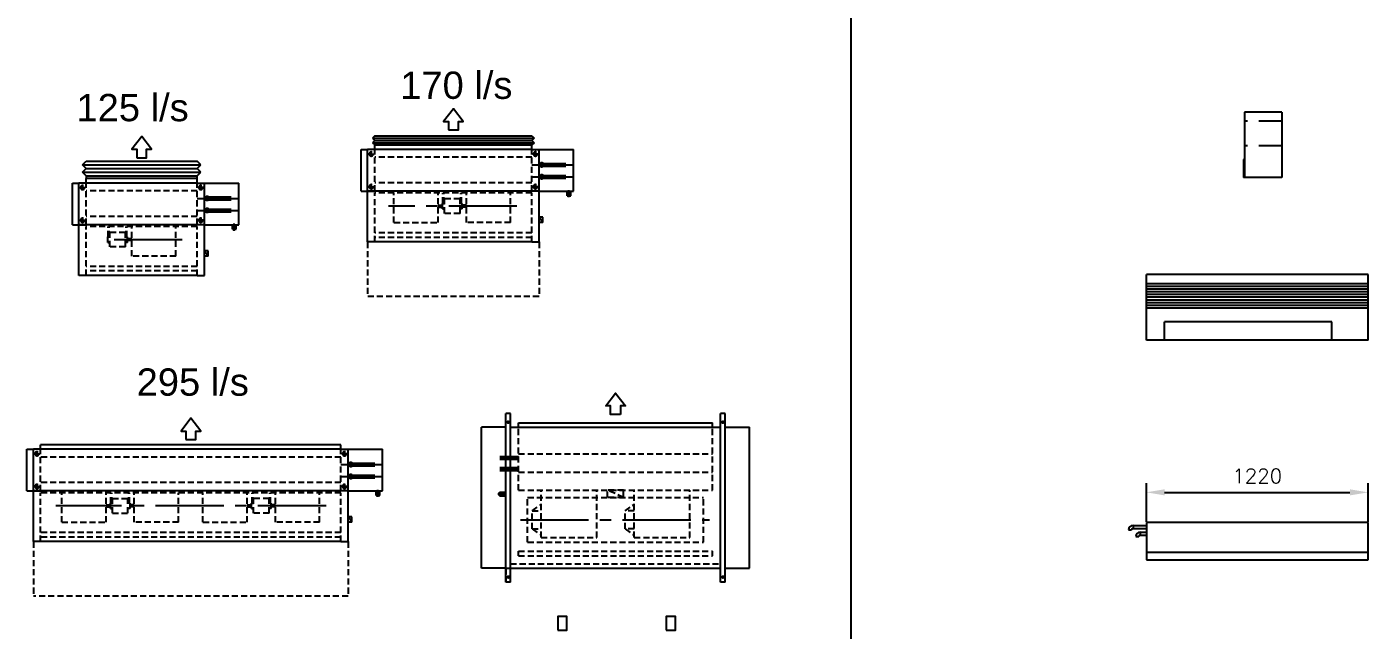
# Model space of a CAD drawing. Extents: x 462150 to 593348, y 35809 to 85242.
# Drawn here: x 516568 to 523945, y 49198 to 52514 of the extents above; entities that cross this region are included whole.
import ezdxf

# ---------------------------------------------------------------- set-up
doc = ezdxf.new("R2010")
doc.units = 0
doc.header["$LTSCALE"] = 500
doc.header["$MEASUREMENT"] = 0
for name, pattern in [('CENTER2', [1.125, 0.75, -0.125, 0.125, -0.125]), ('DASHED2', [0.375, 0.25, -0.125]), ('DSH1', [0.101, 0.067, -0.034]), ('HIDDEN', [0.375, 0.25, -0.125])]:
    doc.linetypes.add(name, pattern=pattern)
for name, color, linetype in [('AC-CENTER', 9, 'CENTER2'), ('AC-CHWR', 30, 'DASHED2'), ('AC-CHWS', 93, 'DASHED2'), ('AC-DIM', 7, 'Continuous'), ('AC-DRAIN', 185, 'Continuous'), ('AC-FCU', 3, 'Continuous'), ('AC-REFRIGERANT', 1, 'Continuous'), ('AC-TEXT', 7, 'Continuous'), ('AC-VAV', 1, 'Continuous'), ('M-AC-SUPPORT', 1, 'Continuous'), ('M_CONDENSER', 2, 'Continuous'), ('MH-FLX', 2, 'Continuous')]:
    doc.layers.add(name, color=color, linetype=linetype)
doc.styles.add('ROMAND', font='sanss___.ttf', dxfattribs={"height": 0.3})
doc.styles.add('SIMPLEX', font='SIMPLEX.SHX')
doc.dimstyles.new('SHERIF-K', dxfattribs={"dimtxt": 80, "dimasz": 100, "dimexe": 50, "dimexo": 50, "dimgap": 50, "dimtad": 1, "dimdec": 0, "dimrnd": 5, "dimdsep": 46, "dimtxsty": 'SIMPLEX', "dimcen": -1, "dimdle": 100, "dimclrd": 161, "dimclre": 161, "dimclrt": 7, "dimadec": 0, "dimazin": 0, "dimtfac": 1, "dimtdec": 0, "dimtix": 1, "dimtmove": 0, "dimatfit": 0, "dimfxl": 1, "dimtolj": 1, "dimtzin": 0, "dimlwd": -1, "dimarcsym": 0})

# ---------------------------------------------------------------- blocks, each defined once
blk = doc.blocks.new('IDU-11')
at = {"color": 2}
blk.add_lwpolyline([(-486.5, 0, 0, 110.6, 0), (-265.3, 0, 0, 0, 0), (-52.4, 0, 0, 0, 0)], format="xyseb", dxfattribs=at)
at = {"layer": 'M_CONDENSER'}
for p, q in [((0, 590), (0, -630)), ((205, 590), (0, 590)), ((43.3, 590), (43.3, -630)), ((205, -630), (205, 590)), ((0, -630), (205, -630))]:
    blk.add_line(p, q, dxfattribs=at)
blk = doc.blocks.new('*D600')
at = {"layer": 'AC-DIM', "color": 161, "lineweight": -2, "ltscale": 0.02, "transparency": 16777216}
for p, q in [((522725.1, 49792.9), (522725.1, 50005.2)), ((523945.1, 49792.9), (523945.1, 50005.2))]:
    blk.add_line(p, q, dxfattribs=at)
at = {"layer": 'AC-DIM', "color": 161, "ltscale": 0.02, "transparency": 16777216}
blk.add_line((522825.1, 49955.2), (523845.1, 49955.2), dxfattribs=at)
for points in [[(522825.1, 49971.9), (522825.1, 49938.6), (522725.1, 49955.2)], [(523845.1, 49971.9), (523845.1, 49938.6), (523945.1, 49955.2)]]:
    blk.add_solid(points, dxfattribs=at)
at = {"layer": 'Defpoints', "color": 0, "ltscale": 0.02, "transparency": 16777216}
for p in [(523945.1, 49955.2), (522725.1, 49742.9), (523945.1, 49742.9)]:
    blk.add_point(p, dxfattribs=at)
at = {"layer": 'AC-DIM', "color": 7, "ltscale": 0.02, "transparency": 16777216, "insert": (523335.1, 50045.2), "char_height": 80, "attachment_point": 5, "style": 'SIMPLEX'}
blk.add_mtext('\\A1;1220', dxfattribs=at)
blk = doc.blocks.new('SU-IN-MCW526KB_SEC')
at = {"color": 2}
blk.add_lwpolyline([(0, -731.9, 0, 79, 0), (0, -573.9, 0, 0, 0), (0, -421.8, 0, 0, 0)], format="xyseb", dxfattribs=at)
at = {"layer": 'M_CONDENSER'}
for p, q in [((610, 0), (-610, 0)), ((610, -360), (610, 0)), ((-610, -360), (-610, 0)), ((610, -50), (-610, -50)), ((610, -185), (-610, -185)), ((410, -260), (-510, -260)), ((-510, -360), (-510, -260)), ((410, -360), (410, -260)), ((610, -360), (-610, -360))]:
    blk.add_line(p, q, dxfattribs=at)
at = {"layer": 'M_CONDENSER', "color": 9}
for p, q in [((610, -65), (-610, -65)), ((610, -80), (-610, -80)), ((610, -95), (-610, -95)), ((610, -110), (-610, -110)), ((610, -125), (-610, -125)), ((610, -140), (-610, -140)), ((610, -155), (-610, -155)), ((610, -170), (-610, -170))]:
    blk.add_line(p, q, dxfattribs=at)
blk = doc.blocks.new('INDOOR UNIT SEC')
blk.add_blockref('SU-IN-MCW526KB_SEC', (0, 0))
blk = doc.blocks.new('FCU-01_DCL-03-40-WG')
at = {"layer": 'AC-CENTER'}
for p, q in [((223.5, 336.3), (-205.4, 336.3)), ((509, 287.3), (509, 247.7)), ((305, 175), (534, 175)), ((359.8, 189.7), (359.8, 158.8)), ((305, 109), (534, 109)), ((359.8, 123.7), (359.8, 92.8))]:
    blk.add_line(p, q, dxfattribs=at)
at = {"layer": 'AC-CHWR'}
for p, q in [((367.5, 182.5), (534, 182.5)), ((367.5, 167.5), (534, 167.5))]:
    blk.add_line(p, q, dxfattribs=at)
blk.add_circle((359.8, 175), 10.8, dxfattribs=at)
at = {"layer": 'AC-CHWS'}
for p, q in [((367.5, 116.5), (534, 116.5)), ((367.5, 101.5), (534, 101.5))]:
    blk.add_line(p, q, dxfattribs=at)
blk.add_circle((359.8, 109), 10.8, dxfattribs=at)
at = {"layer": 'AC-DRAIN'}
for p, q in [((499, 279), (499, 254)), ((499, 279), (519, 279)), ((519, 279), (519, 254))]:
    blk.add_line(p, q, dxfattribs=at)
at = {"layer": 'AC-FCU'}
for p, q in [((-345, 533), (-345, 25)), ((-305, 533), (-345, 533)), ((305, 533), (-305, 533)), ((305, 533), (345, 533)), ((345, 533), (345, 25)), ((-381, 254), (-381, 25)), ((-381, 254), (-305, 254)), ((345, 254), (-345, 254)), ((345, 254), (534, 254)), ((534, 254), (534, 25)), ((-381, 25), (-345, 25)), ((-305, 25), (-345, 25)), ((305, 25), (-305, 25)), ((-305, 25), (-305, 0)), ((305, 0), (-305, 0)), ((-305, -14.5), (-305, 0)), ((305, 25), (345, 25)), ((305, 25), (305, 0)), ((345, 25), (534, 25)), ((-305, -14.5), (305, -14.3)), ((305, 0), (305, -14.3))]:
    blk.add_line(p, q, dxfattribs=at)
at = {"layer": 'AC-FCU', "color": 2, "linetype": 'DSH1'}
for p, q in [((-305, 533), (-305, 264)), ((305, 533), (305, 264)), ((305, 508), (-305, 508)), ((305, 483), (-305, 483)), ((-175.4, 376.2), (-175.4, 296.4)), ((-89.6, 376.2), (-175.4, 376.2)), ((-89.6, 376.2), (-89.6, 296.4)), ((188.2, 426.8), (-54.9, 426.8)), ((-54.9, 426.8), (-54.9, 264)), ((188.2, 426.8), (188.2, 264)), ((365, 426.8), (345, 426.8)), ((365, 426.8), (345, 396.8)), ((365, 396.8), (345, 396.8)), ((365, 426.8), (365, 396.8)), ((-186.6, 351.3), (-186.6, 321.3)), ((-186.6, 351.3), (-175.4, 351.3)), ((-186.6, 321.3), (-175.4, 321.3)), ((-183.5, 321.3), (-183.5, 264)), ((-179.4, 321.3), (-179.4, 264)), ((-89.6, 296.4), (-175.4, 296.4)), ((-78.5, 351.3), (-89.6, 351.3)), ((-78.5, 321.3), (-89.6, 321.3)), ((-85.7, 321.3), (-85.7, 264)), ((-81.5, 321.3), (-81.5, 264)), ((-78.5, 351.3), (-78.5, 321.3)), ((-54.9, 341.3), (-78.5, 341.3)), ((-54.9, 331.3), (-78.5, 331.3)), ((-342.2, 229.5), (-309.4, 229.5)), ((-325, 214.4), (-325, 245.4)), ((305, 264), (-305, 264)), ((-305, 254), (-305, 25)), ((305, 254), (305, 25)), ((342.2, 229.5), (309.4, 229.5)), ((325, 214.4), (325, 245.4)), ((305, 208), (-305, 208)), ((-342.2, 49.8), (-309.4, 49.8)), ((-325, 34.7), (-325, 65.7)), ((305, 68), (-305, 68)), ((342.2, 49.8), (309.4, 49.8)), ((325, 34.7), (325, 65.7))]:
    blk.add_line(p, q, dxfattribs=at)
at = {"layer": 'AC-FCU'}
blk.add_lwpolyline([(-27, -114.4), (27, -114.4), (27, -161), (54, -161), (0, -231.4), (-54, -161), (-27, -161)], close=True, dxfattribs=at)
at = {"layer": 'AC-FCU', "color": 2, "linetype": 'DSH1'}
for centre in [(-325, 229.5), (325, 229.5), (-325, 49.8), (325, 49.8)]:
    blk.add_circle(centre, 11.3, dxfattribs=at)
at = {"layer": 'MH-FLX'}
for p, q in [((-305, -14.5), (-325.3, -34.3)), ((-325.3, -34.3), (325.3, -34.2)), ((-325.3, -34.3), (-305, -54.5)), ((-305, -54.5), (-325.3, -74.6)), ((-305, -14.5), (305, -14.3)), ((-305, -54.5), (305, -54.3)), ((305, -14.3), (325.3, -34.2)), ((325.3, -34.2), (305, -54.3)), ((305, -54.3), (325.3, -74.5)), ((-325.3, -74.6), (325.3, -74.5)), ((-325.3, -74.6), (-305, -94.8)), ((-305, -94.8), (305, -94.7)), ((325.3, -74.5), (305, -94.7))]:
    blk.add_line(p, q, dxfattribs=at)
blk = doc.blocks.new('FCU-02_DCL-06-40-WG')
at = {"layer": 'AC-CENTER'}
for p, q in [((350, 336.3), (-357, 336.3)), ((635.5, 287.3), (635.5, 247.7)), ((431.5, 175), (660.5, 175)), ((486.3, 189.7), (486.3, 158.8)), ((431.5, 109), (660.5, 109)), ((486.3, 123.7), (486.3, 92.8))]:
    blk.add_line(p, q, dxfattribs=at)
at = {"layer": 'AC-CHWR'}
for p, q in [((494, 182.5), (660.5, 182.5)), ((494, 167.5), (660.5, 167.5))]:
    blk.add_line(p, q, dxfattribs=at)
blk.add_circle((486.3, 175), 10.8, dxfattribs=at)
at = {"layer": 'AC-CHWS'}
for p, q in [((494, 116.5), (660.5, 116.5)), ((494, 101.5), (660.5, 101.5))]:
    blk.add_line(p, q, dxfattribs=at)
blk.add_circle((486.3, 109), 10.8, dxfattribs=at)
at = {"layer": 'AC-DRAIN'}
for p, q in [((625.5, 279), (625.5, 254)), ((625.5, 279), (645.5, 279)), ((645.5, 279), (645.5, 254))]:
    blk.add_line(p, q, dxfattribs=at)
at = {"layer": 'AC-FCU', "color": 9, "linetype": 'DSH1'}
for p, q in [((471.5, 833), (-471.5, 833)), ((-471.5, 533), (-471.5, 833)), ((471.5, 533), (471.5, 833))]:
    blk.add_line(p, q, dxfattribs=at)
at = {"layer": 'AC-FCU'}
for p, q in [((-471.5, 533), (-471.5, 25)), ((-431.5, 533), (-471.5, 533)), ((431.5, 533), (-431.5, 533)), ((431.5, 533), (471.5, 533)), ((471.5, 533), (471.5, 25)), ((-507.5, 254), (-507.5, 25)), ((-507.5, 254), (-431.5, 254)), ((471.5, 254), (-471.5, 254)), ((471.5, 254), (660.5, 254)), ((660.5, 254), (660.5, 25)), ((-507.5, 25), (-471.5, 25)), ((-431.5, 25), (-471.5, 25)), ((431.5, 25), (-431.5, 25)), ((-431.5, 25), (-431.5, 0)), ((431.5, 0), (-431.5, 0)), ((431.5, 25), (471.5, 25)), ((431.5, 25), (431.5, 0)), ((471.5, 25), (660.5, 25))]:
    blk.add_line(p, q, dxfattribs=at)
at = {"layer": 'AC-FCU', "color": 2, "linetype": 'DSH1'}
for p, q in [((-431.5, 533), (-431.5, 264)), ((431.5, 533), (431.5, 264)), ((431.5, 508), (-431.5, 508)), ((431.5, 483), (-431.5, 483)), ((-326.8, 426.8), (-326.8, 264)), ((-326.8, 426.8), (-83.7, 426.8)), ((-83.7, 426.8), (-83.7, 264)), ((-48.9, 376.2), (-48.9, 296.4)), ((36.9, 376.2), (-48.9, 376.2)), ((36.9, 376.2), (36.9, 296.4)), ((314.7, 426.8), (71.6, 426.8)), ((71.6, 426.8), (71.6, 264)), ((314.7, 426.8), (314.7, 264)), ((491.5, 426.8), (471.5, 426.8)), ((491.5, 426.8), (471.5, 396.8)), ((491.5, 396.8), (471.5, 396.8)), ((491.5, 426.8), (491.5, 396.8)), ((-83.7, 341.3), (-60.1, 341.3)), ((-83.7, 331.3), (-60.1, 331.3)), ((-60.1, 351.3), (-60.1, 321.3)), ((-60.1, 351.3), (-48.9, 351.3)), ((-60.1, 321.3), (-48.9, 321.3)), ((-57, 321.3), (-57, 264)), ((-52.9, 321.3), (-52.9, 264)), ((36.9, 296.4), (-48.9, 296.4)), ((48, 351.3), (36.9, 351.3)), ((48, 321.3), (36.9, 321.3)), ((40.8, 321.3), (40.8, 264)), ((45, 321.3), (45, 264)), ((48, 351.3), (48, 321.3)), ((71.6, 341.3), (48, 341.3)), ((71.6, 331.3), (48, 331.3)), ((-468.7, 229.5), (-435.9, 229.5)), ((-451.5, 214.4), (-451.5, 245.4)), ((431.5, 264), (-431.5, 264)), ((-431.5, 254), (-431.5, 25)), ((431.5, 254), (431.5, 25)), ((468.7, 229.5), (435.9, 229.5)), ((451.5, 214.4), (451.5, 245.4)), ((431.5, 208), (-431.5, 208)), ((-468.7, 49.8), (-435.9, 49.8)), ((-451.5, 34.7), (-451.5, 65.7)), ((431.5, 68), (-431.5, 68)), ((468.7, 49.8), (435.9, 49.8)), ((451.5, 34.7), (451.5, 65.7))]:
    blk.add_line(p, q, dxfattribs=at)
at = {"layer": 'AC-FCU'}
blk.add_lwpolyline([(-26.3, -82.4), (27.7, -82.4), (27.7, -129), (54.7, -129), (0.7, -199.4), (-53.3, -129), (-26.3, -129)], close=True, dxfattribs=at)
at = {"layer": 'AC-FCU', "color": 2, "linetype": 'DSH1'}
for centre in [(-451.5, 229.5), (451.5, 229.5), (-451.5, 49.8), (451.5, 49.8)]:
    blk.add_circle(centre, 11.3, dxfattribs=at)
at = {"layer": 'MH-FLX'}
for p, q in [((-444.1, -12.5), (-431.5, 0)), ((-431.5, 0), (431.5, 0)), ((-444.1, -12.5), (444.1, -12.5)), ((-431.5, -25), (-444.1, -12.5)), ((-444.1, -37.5), (-431.5, -25)), ((-444.1, -37.5), (444.1, -37.5)), ((-431.5, -50), (-444.1, -37.5)), ((-431.5, -25), (431.5, -25)), ((-431.5, -50), (431.5, -50)), ((444.1, -12.5), (431.5, 0)), ((431.5, -25), (444.1, -12.5)), ((444.1, -37.5), (431.5, -25)), ((431.5, -50), (444.1, -37.5))]:
    blk.add_line(p, q, dxfattribs=at)
blk = doc.blocks.new('FCU-05_DCL-10-40-WG')
at = {"layer": 'AC-CENTER'}
for p, q in [((744, 336.3), (-742.4, 336.3)), ((1029.5, 287.3), (1029.5, 247.7)), ((825.5, 175), (1054.5, 175)), ((880.3, 189.7), (880.3, 158.8)), ((825.5, 109), (1054.5, 109)), ((880.3, 123.7), (880.3, 92.8))]:
    blk.add_line(p, q, dxfattribs=at)
at = {"layer": 'AC-CHWR'}
for p, q in [((888, 182.5), (1054.5, 182.5)), ((888, 167.5), (1054.5, 167.5))]:
    blk.add_line(p, q, dxfattribs=at)
blk.add_circle((880.3, 175), 10.8, dxfattribs=at)
at = {"layer": 'AC-CHWS'}
for p, q in [((888, 116.5), (1054.5, 116.5)), ((888, 101.5), (1054.5, 101.5))]:
    blk.add_line(p, q, dxfattribs=at)
blk.add_circle((880.3, 109), 10.8, dxfattribs=at)
at = {"layer": 'AC-DRAIN'}
for p, q in [((1019.5, 279), (1019.5, 254)), ((1019.5, 279), (1039.5, 279)), ((1039.5, 279), (1039.5, 254))]:
    blk.add_line(p, q, dxfattribs=at)
at = {"layer": 'AC-FCU', "color": 9, "linetype": 'DSH1'}
for p, q in [((865.5, 833), (-865.5, 833)), ((-865.5, 533), (-865.5, 833)), ((865.5, 533), (865.5, 833))]:
    blk.add_line(p, q, dxfattribs=at)
at = {"layer": 'AC-FCU'}
for p, q in [((-865.5, 533), (-865.5, 25)), ((-825.5, 533), (-865.5, 533)), ((825.5, 533), (-825.5, 533)), ((825.5, 533), (865.5, 533)), ((865.5, 533), (865.5, 25)), ((-901.5, 254), (-901.5, 25)), ((-901.5, 254), (-825.5, 254)), ((865.5, 254), (-865.5, 254)), ((865.5, 254), (1054.5, 254)), ((1054.5, 254), (1054.5, 25)), ((-901.5, 25), (-865.5, 25)), ((-825.5, 25), (-865.5, 25)), ((825.5, 25), (-825.5, 25)), ((-825.5, 25), (-825.5, 0)), ((825.5, 0), (-825.5, 0)), ((825.5, 25), (865.5, 25)), ((825.5, 25), (825.5, 0)), ((865.5, 25), (1054.5, 25))]:
    blk.add_line(p, q, dxfattribs=at)
at = {"layer": 'AC-FCU', "color": 2, "linetype": 'DSH1'}
for p, q in [((-825.5, 533), (-825.5, 264)), ((825.5, 533), (825.5, 264)), ((825.5, 508), (-825.5, 508)), ((825.5, 483), (-825.5, 483)), ((-708.7, 426.8), (-708.7, 264)), ((-708.7, 426.8), (-465.6, 426.8)), ((-465.6, 426.8), (-465.6, 264)), ((-430.9, 376.2), (-430.9, 296.4)), ((-430.9, 376.2), (-345.1, 376.2)), ((-345.1, 376.2), (-345.1, 296.4)), ((-67.2, 426.8), (-310.3, 426.8)), ((-310.3, 426.8), (-310.3, 264)), ((-67.2, 426.8), (-67.2, 264)), ((67.2, 426.8), (67.2, 264)), ((67.2, 426.8), (310.3, 426.8)), ((310.3, 426.8), (310.3, 264)), ((345.1, 376.2), (345.1, 296.4)), ((430.9, 376.2), (345.1, 376.2)), ((430.9, 376.2), (430.9, 296.4)), ((708.7, 426.8), (465.6, 426.8)), ((465.6, 426.8), (465.6, 264)), ((708.7, 426.8), (708.7, 264)), ((885.5, 426.8), (865.5, 426.8)), ((885.5, 426.8), (865.5, 396.8)), ((885.5, 396.8), (865.5, 396.8)), ((885.5, 426.8), (885.5, 396.8)), ((-465.6, 341.3), (-442, 341.3)), ((-465.6, 331.3), (-442, 331.3)), ((-442, 351.3), (-442, 321.3)), ((-442, 351.3), (-430.9, 351.3)), ((-442, 321.3), (-430.9, 321.3)), ((-439, 321.3), (-439, 264)), ((-434.8, 321.3), (-434.8, 264)), ((-430.9, 296.4), (-345.1, 296.4)), ((-333.9, 351.3), (-345.1, 351.3)), ((-333.9, 321.3), (-345.1, 321.3)), ((-341.1, 321.3), (-341.1, 264)), ((-337, 321.3), (-337, 264)), ((-333.9, 351.3), (-333.9, 321.3)), ((-310.3, 341.3), (-333.9, 341.3)), ((-310.3, 331.3), (-333.9, 331.3)), ((310.3, 341.3), (333.9, 341.3)), ((310.3, 331.3), (333.9, 331.3)), ((333.9, 351.3), (333.9, 321.3)), ((333.9, 351.3), (345.1, 351.3)), ((333.9, 321.3), (345.1, 321.3)), ((337, 321.3), (337, 264)), ((341.1, 321.3), (341.1, 264)), ((430.9, 296.4), (345.1, 296.4)), ((442, 351.3), (430.9, 351.3)), ((442, 321.3), (430.9, 321.3)), ((434.8, 321.3), (434.8, 264)), ((439, 321.3), (439, 264)), ((442, 351.3), (442, 321.3)), ((465.6, 341.3), (442, 341.3)), ((465.6, 331.3), (442, 331.3)), ((-862.7, 229.5), (-829.9, 229.5)), ((-845.5, 214.4), (-845.5, 245.4)), ((825.5, 264), (-825.5, 264)), ((-825.5, 254), (-825.5, 25)), ((825.5, 254), (825.5, 25)), ((862.7, 229.5), (829.9, 229.5)), ((845.5, 214.4), (845.5, 245.4)), ((825.5, 208), (-825.5, 208)), ((-862.7, 49.8), (-829.9, 49.8)), ((-845.5, 34.7), (-845.5, 65.7)), ((825.5, 68), (-825.5, 68)), ((862.7, 49.8), (829.9, 49.8)), ((845.5, 34.7), (845.5, 65.7))]:
    blk.add_line(p, q, dxfattribs=at)
at = {"layer": 'AC-FCU'}
blk.add_lwpolyline([(-26.3, -28.2), (27.7, -28.2), (27.7, -74.8), (54.7, -74.8), (0.7, -145.1), (-53.3, -74.8), (-26.3, -74.8)], close=True, dxfattribs=at)
at = {"layer": 'AC-FCU', "color": 2, "linetype": 'DSH1'}
for centre in [(-845.5, 229.5), (845.5, 229.5), (-845.5, 49.8), (845.5, 49.8)]:
    blk.add_circle(centre, 11.3, dxfattribs=at)
blk = doc.blocks.new('SU-IN-MCW526KB_SEC1')
at = {"color": 2}
for points in [[(-545.4, -310, 0, 79, 0), (-387.4, -310, 0, 0, 0), (-235.4, -310, 0, 0, 0)], [(-476.6, -577.6, 0, 79, 0), (-353.7, -478.4, 0, 0, 0), (-235.4, -382.8, 0, 0, 0)]]:
    blk.add_lwpolyline(points, format="xyseb", dxfattribs=at)
at = {"layer": 'M_CONDENSER'}
for p, q in [((0, 0), (-205, 0)), ((-205, 0), (-205, -360)), ((0, 0), (0, -360)), ((-210, -260), (-210, -360)), ((-205, -260), (-210, -260)), ((0, -360), (-210, -360))]:
    blk.add_line(p, q, dxfattribs=at)
at = {"layer": 'M_CONDENSER', "color": 9, "linetype": 'HIDDEN'}
for p, q in [((0, -50), (-205, -50)), ((0, -185), (-205, -185))]:
    blk.add_line(p, q, dxfattribs=at)
blk = doc.blocks.new('FCU-17_DDE-15-60-WF')
at = {"layer": 'AC-CENTER'}
for p, q in [((523.2, 533.6), (-517.7, 533.6)), ((646.8, 390.9), (603, 390.9)), ((533.5, 255.9), (637.1, 255.9)), ((533.5, 194.5), (637.1, 194.5))]:
    blk.add_line(p, q, dxfattribs=at)
at = {"layer": 'AC-CHWR'}
for p, q in [((533.5, 263.4), (637.1, 263.4)), ((533.5, 248.4), (637.1, 248.4))]:
    blk.add_line(p, q, dxfattribs=at)
at = {"layer": 'AC-CHWS'}
for p, q in [((533.5, 202), (637.1, 202)), ((533.5, 187), (637.1, 187))]:
    blk.add_line(p, q, dxfattribs=at)
at = {"layer": 'AC-DRAIN'}
for p, q in [((638.5, 400.9), (603, 400.9)), ((638.5, 380.9), (603, 380.9)), ((638.5, 400.9), (638.5, 380.9))]:
    blk.add_line(p, q, dxfattribs=at)
at = {"layer": 'AC-FCU'}
for p, q in [((-603, 876), (-603, -51)), ((-603, 876), (-578, 876)), ((-578, 876), (-578, -51)), ((578, 876), (578, -51)), ((578, 876), (603, 876)), ((603, 876), (603, -51)), ((-736.5, 800), (-736.5, 25)), ((-603, 800), (-736.5, 800)), ((603, 800), (-578, 800)), ((603, 800), (736.5, 800)), ((736.5, 800), (736.5, 25)), ((-603, 25), (-736.5, 25)), ((578, 25), (-578, 25)), ((-533.5, 25), (-533.5, 0)), ((533.5, 0), (-533.5, 0)), ((533.5, 25), (533.5, 0)), ((603, 25), (736.5, 25)), ((-603, -51), (-578, -51)), ((578, -51), (603, -51))]:
    blk.add_line(p, q, dxfattribs=at)
at = {"layer": 'AC-FCU', "color": 2, "linetype": 'DSH1'}
for p, q in [((-599.1, 848.1), (-582.7, 848.1)), ((-590.5, 840.5), (-590.5, 856)), ((599.1, 848.1), (582.7, 848.1)), ((590.5, 840.5), (590.5, 856)), ((578, 775), (-578, 775)), ((-533.5, 731.4), (-533.5, 706.4)), ((533.5, 731.4), (-533.5, 731.4)), ((533.5, 706.4), (-533.5, 706.4)), ((533.5, 731.4), (533.5, 706.4)), ((-483.5, 656.4), (-483.5, 410.7)), ((483.5, 656.4), (-483.5, 656.4)), ((-408.5, 631.4), (-408.5, 370.7)), ((-102.5, 631.4), (-408.5, 631.4)), ((-102.5, 631.4), (-102.5, 370.7)), ((-52.5, 583.6), (-102.5, 617.9)), ((408.5, 631.4), (102.5, 631.4)), ((102.5, 631.4), (102.5, 370.7)), ((408.5, 631.4), (408.5, 370.7)), ((458.5, 583.6), (408.5, 617.9)), ((483.5, 656.4), (483.5, 410.7)), ((-102.5, 583.6), (-52.5, 583.6)), ((-52.5, 583.6), (-52.5, 483.6)), ((458.5, 583.6), (408.5, 583.6)), ((458.5, 583.6), (458.5, 483.6)), ((-102.5, 483.6), (-52.5, 483.6)), ((-52.5, 483.6), (-102.5, 449.3)), ((458.5, 483.6), (408.5, 483.6)), ((458.5, 483.6), (408.5, 449.3)), ((-533.5, 370.7), (-533.5, 25)), ((533.5, 370.7), (-533.5, 370.7)), ((483.5, 410.7), (-483.5, 410.7)), ((-43.6, 410.7), (-43.6, 370.7)), ((-43.6, 410.7), (43.6, 410.7)), ((-43.6, 410.7), (43.6, 370.7)), ((-43.6, 370.7), (43.6, 370.7)), ((43.6, 410.7), (43.6, 370.7)), ((533.5, 370.7), (533.5, 25)), ((533.5, 270.7), (-533.5, 270.7)), ((533.5, 170.7), (-533.5, 170.7)), ((-590.5, -10.5), (-590.5, 5)), ((590.5, -10.5), (590.5, 5)), ((-599.1, -2.9), (-582.7, -2.9)), ((599.1, -2.9), (582.7, -2.9))]:
    blk.add_line(p, q, dxfattribs=at)
at = {"layer": 'AC-FCU', "color": 9, "linetype": 'DSH1'}
blk.add_line((603, 800), (603, 876), dxfattribs=at)
at = {"layer": 'AC-FCU'}
blk.add_lwpolyline([(-27, -45.7), (27, -45.7), (27, -92.4), (54, -92.4), (0, -162.7), (-54, -92.4), (-27, -92.4)], close=True, dxfattribs=at)
at = {"layer": 'AC-FCU', "color": 2, "linetype": 'DSH1'}
for centre in [(-590.5, 848.1), (590.5, 848.1), (-590.5, -2.9), (590.5, -2.9)]:
    blk.add_circle(centre, 5.63, dxfattribs=at)

msp = doc.modelspace()

# ---------------------------------------------------------------- linework, layer by layer
msp.add_line((521100, 65565.7), (521100, 43849.3))
at = {"layer": 'AC-REFRIGERANT'}
for p, q in [((522627.8, 49748.4), (522643.8, 49748.4)), ((522651.8, 49772.4), (522725.1, 49772.4)), ((522651.8, 49772.4), (522651.8, 49756.4)), ((522651.8, 49756.4), (522725.1, 49756.4)), ((522691.8, 49736.4), (522725.1, 49736.4)), ((522691.8, 49736.4), (522691.8, 49720.4)), ((522691.8, 49720.4), (522725.1, 49720.4)), ((522667.8, 49712.4), (522683.8, 49712.4))]:
    msp.add_line(p, q, dxfattribs=at)
for centre, radius in [((522651.8, 49748.4), 24), ((522651.8, 49748.4), 8), ((522691.8, 49712.4), 24), ((522691.8, 49712.4), 8)]:
    msp.add_arc(centre, radius, 90, 180, dxfattribs=at)
at = {"layer": 'M-AC-SUPPORT'}
for points in [[(519488.3, 49197.8), (519538.3, 49197.8), (519538.3, 49272.8), (519488.3, 49272.8)], [(520085.3, 49197.8), (520135.3, 49197.8), (520135.3, 49272.8), (520085.3, 49272.8)]]:
    msp.add_lwpolyline(points, close=True, dxfattribs=at)

# ---------------------------------------------------------------- block references
at = {"xscale": -1, "rotation": 180}
for name, p in [('FCU-02_DCL-06-40-WG', (518914, 51864.8)), ('FCU-01_DCL-03-40-WG', (517200, 51680.2)), ('FCU-05_DCL-10-40-WG', (517469.9, 50217.3))]:
    msp.add_blockref(name, p, dxfattribs=at)
msp.add_blockref('SU-IN-MCW526KB_SEC1', (523469.6, 52045))
for name, p, rotation in [('FCU-17_DDE-15-60-WF', (519805.9, 50337.8), 180), ('IDU-11', (523315.1, 49583.8), 90)]:
    msp.add_blockref(name, p, dxfattribs=dict(rotation=rotation))
at = {"layer": 'AC-VAV'}
msp.add_blockref('INDOOR UNIT SEC', (523335.1, 51152.2), dxfattribs=at)

# ---------------------------------------------------------------- texts
at = {"layer": 'AC-TEXT', "style": 'ROMAND'}
for s, p in [('170 l/s', (518621.8, 52118.1)), ('125 l/s', (516841.4, 51995.2)), ('295 l/s', (517172.4, 50486.5))]:
    msp.add_text(s, height=150, dxfattribs=at).set_placement(p)

# ---------------------------------------------------------------- dimensions: what is measured, and where the dimension line sits
at = {"layer": 'AC-DIM', "ltscale": 0.02}
dim = msp.add_linear_dim(base=(523945.1, 49955.2), p1=(522725.1, 49742.9), p2=(523945.1, 49742.9), dimstyle='SHERIF-K', dxfattribs=at)
dim.commit()
dim.dimension.update_dxf_attribs({"geometry": '*D600', "text_midpoint": (523335.1, 50045.2)})

doc.saveas('drawing.dxf')
